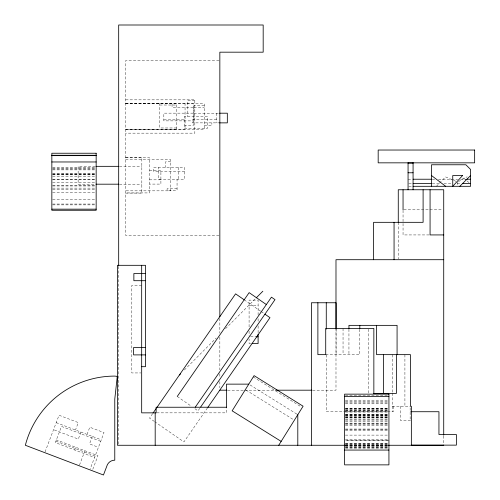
<?xml version="1.0" encoding="UTF-8"?>
<svg xmlns="http://www.w3.org/2000/svg" width="500" height="500" viewBox="0 0 500 500"><rect width="100%" height="100%" fill="white"/><g stroke="black" fill="none" stroke-linecap="round" stroke-linejoin="round"><path stroke-width="0.38" stroke-dasharray="2.5 1.88" d="M45.056 451.944L59.025 415.244L78.281 422.575L75.462 429.988M80.969 432.088L78.306 439.087L53.537 429.656M74.744 450L75.775 447.287M87.062 434.406L89.794 427.219L104.019 432.631L90.138 469.1M79.488 465.056L84.925 450.769M92.375 436.431L89.525 443.931L98.425 447.319M92.788 469.3L97.95 455.725L56.375 439.9M152.613 413.675L149.537 418.113L154.575 421.6M199.775 408.281L198 410.844L194.225 408.231M207.438 407.981L183.931 441.931L155.169 422.013M436.431 186.306L445.487 176.906L457.131 181.812M184.356 370.006L216.194 338.05M225.525 328.681L255.712 298.381M458.413 181.706L463.75 178.137L467.169 176.838M219.062 60.575L125.656 60.575L125.656 235.456L219.062 235.456M125.656 99.838L194.831 99.838L194.831 133.156L125.656 133.156M194.831 100.4L187.825 100.4L187.825 116.5M125.656 103.25L176.637 103.25L176.637 129.744L125.656 129.744M125.656 103.556L193.231 103.556L193.231 125.644L185.056 125.644M125.656 103.75L204.269 103.75L204.269 129.244L125.656 129.244M159.756 105.025L176.637 105.025M204.269 105.463L193.919 105.463L193.919 122.869M193.231 107.35L172.05 107.35L172.05 103.556M193.919 107.487L204.269 107.487M193.231 113.15L163.831 113.15L163.831 120.875L193.231 120.875M193.919 113.2L218.875 113.2M216.606 119.794L192.394 119.794L192.394 122.869L218.875 122.869M163.831 119.844L185.056 119.844M204.269 125.506L211.869 125.506L211.869 122.869M176.637 127.969L159.756 127.969L159.756 103.25M125.656 129.438L185.056 129.438L185.056 103.556M125.656 157.4L141.831 157.4L141.831 193.113L125.656 193.113M125.656 157.6L149.45 157.6L149.45 192.919L125.656 192.919M125.656 159.675L170.675 159.675L170.675 190.837L125.656 190.837M170.675 161.762L165.606 161.762L165.606 167.469M95.269 166.331L78.131 166.331L78.131 184.188L95.269 184.188M119.425 166.331L141.831 166.331M52.619 167.9L96.156 167.9M52.619 168.044L96.156 168.044M52.619 169.013L96.156 169.013M52.619 169.875L95.381 169.875M149.45 170.688L160.906 170.688L160.906 184.088L149.45 184.088M184.569 171.225L153.506 171.225L153.506 167.469L184.569 167.469L184.569 179.294L158.6 179.294L158.6 167.469M52.619 173.469L95.381 173.469M52.619 174.006L96.156 174.006M52.619 174.331L96.156 174.331M52.619 174.831L95.381 174.831M52.619 176.737L96.156 176.737M52.619 179.181L95.381 179.181M52.619 179.288L95.381 179.288M408.062 179.225L411.644 179.225M432.275 179.225L434.588 179.225M438.406 179.225L457.669 179.225M460.631 179.225L465.994 179.225M149.45 179.831L160.906 179.831M52.619 182.738L95.381 182.738M408.775 183.506L411.644 183.506M432.287 183.506L440.062 183.506M443.956 183.506L451.731 183.506M457.181 183.506L461.069 183.506M119.425 184.188L141.831 184.188M52.619 185.794L95.381 185.794M52.619 185.975L96.156 185.975M408.775 186.306L411.644 186.306M52.619 188.131L95.381 188.131M177.056 188.75L167.087 188.75L167.087 190.306L177.056 190.306L177.056 179.294M52.619 189.781L95.381 189.781M52.619 192.369L95.381 192.369M52.619 199.269L96.156 199.269M52.619 204.05L96.156 204.05M52.619 204.875L95.381 204.875M403.812 209.812L429.137 209.812M429.906 209.812L442.181 209.812M429.137 234.931L403.05 234.931L403.05 209.812M141.675 285.419L131.812 285.419L131.812 372.938L140.912 372.938M249.088 305.613L258.106 305.613M250.588 336.812L255.85 336.812M250.588 343.525L249.088 343.525L249.088 339.05M325.719 354.644L359.812 354.644L359.812 329.212M227.638 390.188L244.006 390.188M244.788 390.188L275.969 390.188M312.606 390.188L335.988 390.188L335.988 329.606M345.394 395.581L388.931 395.581M345.394 400.181L388.931 400.181M345.394 401.725L388.931 401.725M345.394 402.875L388.931 402.875M345.394 403.812L388.931 403.812M392.219 406.269L410.144 406.269M345.394 408.769L388.156 408.769M345.394 408.806L388.931 408.806M345.394 408.988L388.931 408.95M345.394 409.919L388.156 409.919M345.394 410.138L388.156 410.138M345.394 410.781L388.156 410.781M345.394 411.538L388.156 411.538M410.144 411.725L411.356 411.725M345.394 412.075L388.931 412.075M156.738 412.85L226.494 412.85L226.494 407.244M345.394 414.375L388.931 414.375M345.394 414.844L388.931 414.919M345.394 414.988L388.931 414.988M345.394 415.238L388.931 415.238M345.394 415.887L388.156 415.887M345.394 416.856L388.931 416.856M345.394 417.144L388.931 417.181M345.394 417.65L388.931 417.65M345.394 417.969L388.931 417.969M345.394 419.663L388.156 419.663M345.394 420.094L388.156 420.094M410.575 420.45L400.431 420.45L400.431 406.269M345.394 421.562L388.156 421.562M345.394 423.144L388.156 423.144M345.394 423.65L388.156 423.65M345.394 424.294L388.156 424.294M345.394 425.519L388.156 425.519M345.394 429.038L388.156 429.038M345.394 429.4L388.931 429.4M345.394 430.694L388.156 430.694M345.394 435.112L388.156 435.112M345.394 439.644L388.931 439.644M388.931 440.181L345.394 440.219L388.156 440.25M345.394 443.237L388.931 443.237M345.394 443.738L388.931 443.738M345.394 444.744L388.156 444.744M345.394 444.963L388.931 444.963M345.394 445.106L388.931 445.106M345.506 445.269L388.375 445.269M345.394 445.788L388.156 445.788M345.394 445.969L388.156 445.969M345.394 446.506L388.156 446.506M345.394 447.619L388.156 447.619M345.394 447.8L388.156 447.8M345.394 448.125L388.931 448.125M56.2 422.656L101.281 439.819M100.706 441.337L61.506 426.413L55.338 442.612L94.537 457.531M55.894 441.163L95.087 456.081M253.244 376.975L300.944 406.712M250.106 384.963L297.137 414.288M246.006 390.056L293.044 419.387M244.181 299.8L260.788 311.294M261.169 311.556L264.35 313.762M177.244 396.469L191.256 406.175M463.75 178.137L470.025 183.475M457.819 182.1L457.819 185.606M443.719 435.913L443.719 445.269M410.144 407.831L410.144 420.45M404.913 354.644L404.913 406.269M398.269 222.325L398.269 258.925M393.363 406.269L393.363 411.725L326.269 411.725L326.269 354.644M392.219 354.644L392.219 392.4M392.219 393.175L392.219 411.725M368.494 329.206L368.494 393.462M348.944 329.212L348.944 354.644M343.044 328.438L343.044 354.644M336.094 329.087L336.094 354.644M258.106 314.975L258.106 300.119L249.088 300.119L249.088 327.456M258.106 318.719L258.106 322.775M258.106 325.894L258.106 333.45M249.088 331.125L249.088 335.775M219.844 318.369L219.844 333.2M219.844 337.106L219.844 369.888M219.844 373.794L219.844 377.694M219.844 381.6L219.844 387.844M216.606 113.2L216.606 122.869M178.519 167.469L178.519 179.294M118.681 266.381L118.681 444.487M207.544 116.5L184.325 116.5L184.325 128.281L207.544 128.281L207.544 116.5"/><path stroke-width="0.75" d="M278.744 445.269L303.1 406.206L254.081 375.637L232.138 410.831L281.156 441.394M153.05 413.038L156.125 408.6M157.006 407.331L235.588 293.844L244.181 299.8M177.244 396.469L249.144 292.638L266.337 304.55M195.331 407.094L271.444 297.169L275.006 299.637L200.662 407.006M207.881 407.337L269.975 317.663L264.944 314.175M179.412 374.969L180.512 373.862M256.262 297.831L262.85 291.219M459.825 186.306L470.594 175.538M219.644 113.2L227.331 113.2L227.331 122.869L219.6 122.869M51.844 155.281L96.156 155.281M51.844 155.644L96.156 155.644M51.844 161.969L96.156 161.969M408.062 163.05L413.075 163.05M96.05 166.331L118.644 166.331M408.062 172.775L413.075 172.775M413.075 179.225L431.506 179.225M466.9 179.225L470.594 179.225M413.075 183.506L431.506 183.506M462.625 183.506L470.594 183.506M96.05 184.188L118.644 184.188M413.075 186.306L470.594 186.306L470.594 169.475L465.881 164.769L431.506 164.769L431.506 186.306M51.844 209.156L96.156 209.156M443.719 234.931L430.069 234.931L430.069 189.756M443.719 259.706L335.988 259.706L335.988 328.831M145.488 273.525L133.869 273.525L133.869 280.7L145.488 280.7M256.6 336.812L258.106 336.812M252.094 343.525L258.106 343.525L258.106 334.225M145.488 347.537L133.581 347.537L133.581 354.894L145.488 354.894M141.675 366.688L145.488 366.688L145.488 265.312L117.469 265.312L117.469 445.269L344.988 445.269M248.781 384.137L226.494 384.137L226.494 407.419M219.844 390.188L226.856 390.188M275.969 390.188L311.825 390.188M373.644 393.462L396.375 393.462L396.375 354.644M344.619 396.55L388.931 396.55M226.494 407.244L156.125 407.244L156.125 412.85L141.675 412.85L141.675 265.312M411.356 411.725L438.944 411.725L438.944 434.525L456.381 434.525L456.381 445.131L411.356 445.131L411.356 406.269L410.444 406.269L410.444 354.644L376.587 354.644L376.587 325.356M388.375 445.269L443.719 445.269M344.619 450.062L388.931 450.062M431.506 175.538L445.662 186.306M443.719 435.131L443.719 189.756L398.269 189.756L398.269 222.4M423.1 189.756L423.1 222.325L373.619 222.325L373.619 259.706M413.075 162.619L413.075 189.756M408.062 162.85L408.062 189.756M403.05 189.756L403.05 209.812M397.075 354.644L397.075 325.356L348.944 325.356L348.944 328.438M394.062 222.325L394.062 259.706M383.537 354.644L383.537 393.462M373.85 393.462L373.85 328.438L325.719 328.438L325.719 354.644L317.881 354.644L317.881 302.756M359.812 325.356L359.812 328.438M336.094 329.087L336.094 302.756L311.438 302.756L311.438 445.269M326.269 302.756L326.269 329.087M297.8 414.7L297.8 445.269M219.844 316.806L219.844 52.181L263.181 52.181L263.181 25L118.681 25L118.681 265.6M155.188 412.85L155.188 445.269M117.281 376.369L114.775 399.125L114.775 460.175A8.306 8.306 0 0 0 107.381 464.694L103.456 475L25.35 445.269A92.387 92.387 0 0 1 114.775 376.094L117.281 376.369M462.575 175.538L452.744 186.306L452.744 175.538L462.575 175.538M474.65 150.031L378.175 150.031L378.175 162.838L474.65 162.838L474.65 150.031M96.156 153.238L51.844 153.238L51.844 210.269L96.156 210.269L96.156 153.238M388.931 394.144L344.619 394.144L344.619 464.869L388.931 464.869L388.931 394.144"/></g></svg>
